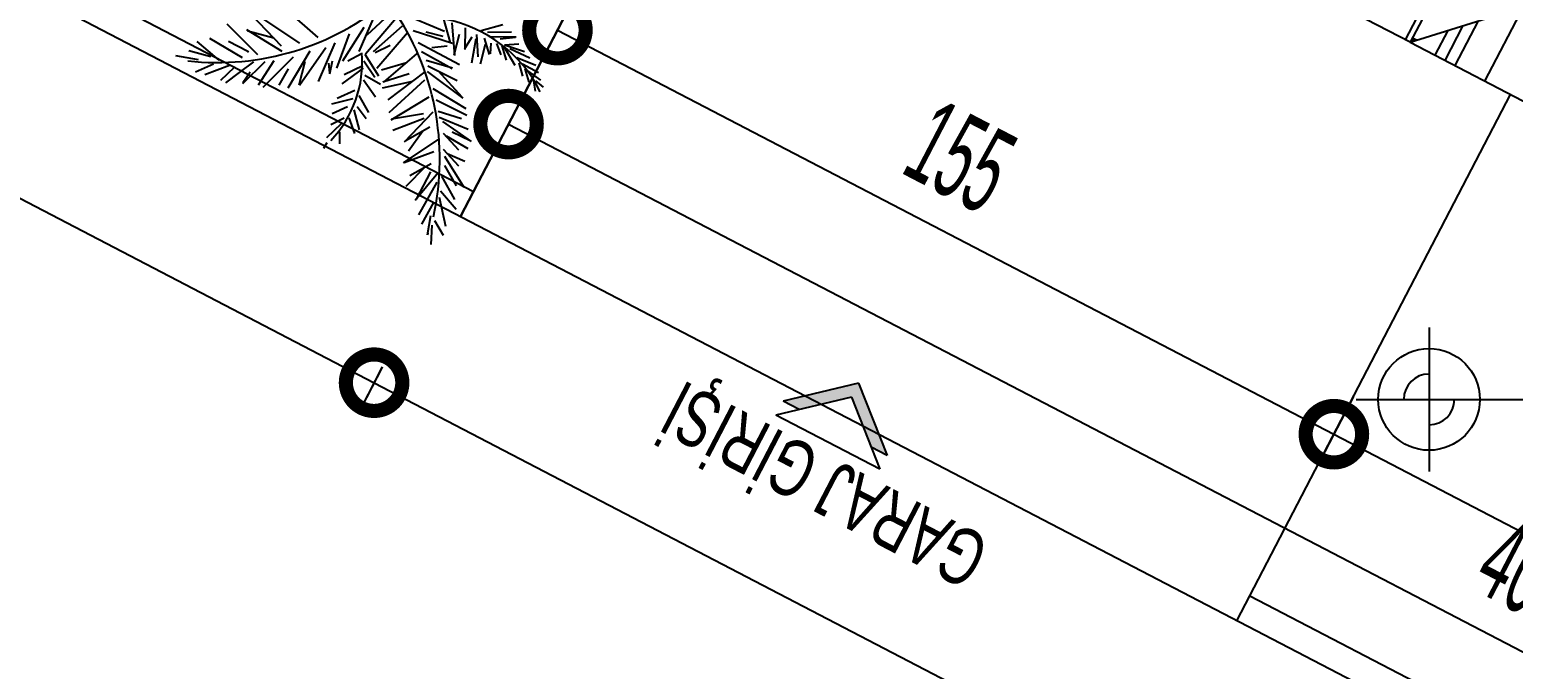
# Model space of a CAD drawing. Extents: x 3907.4 to 3911.57, y -3054.42 to -3053.7.
# Drawn here: x 3907.5968 to 3907.6494, y -3054.0174 to -3053.9947 of the extents above; entities that cross this region are included whole.
import ezdxf

# ---------------------------------------------------------------- set-up
doc = ezdxf.new("R2010")
doc.units = 0
doc.header["$LTSCALE"] = 2
doc.header["$MEASUREMENT"] = 0
doc.linetypes.add('ACAD_ISO03W100', pattern=[30, 12, -18])
doc.layers.get('0').update_dxf_attribs({"linetype": 'CONTINUOUS'})
for name, color, linetype in [('ARAZİ', 7, 'CONTINUOUS'), ('AĞAÇ', 9, 'CONTINUOUS'), ('OLÇÜ', 6, 'CONTINUOUS'), ('TEXT', 11, 'CONTINUOUS'), ('ÇATI', 7, 'CONTINUOUS'), ('ÇATI TARAMA', 9, 'CONTINUOUS'), ('ÖLÇÜ İZİ', 9, 'CONTINUOUS')]:
    doc.layers.add(name, color=color, linetype=linetype)
doc.styles.add('MAHAL', font='stylu.ttf', dxfattribs={"width": 0.7, "height": 20})
doc.styles.add('ÖLÇÜ', font='stylu.ttf', dxfattribs={"width": 0.5})

msp = doc.modelspace()

# ---------------------------------------------------------------- hatches: boundary and pattern name
at = {"layer": 'TEXT'}
msp.add_hatch(color=256, dxfattribs=at).paths.add_polyline_path([(3907.626632996495, -3054.009516841173), (3907.6271954829, -3054.009809416406), (3907.626185237144, -3054.00725500287), (3907.623513753702, -3054.007894378518), (3907.624076240107, -3054.008186953751), (3907.625931436942, -3054.007742942884)])

# ---------------------------------------------------------------- linework, layer by layer
at = {"color": 0, "linetype": 'ByBlock', "const_width": 0.002}
for points in [[(3907.615741470053, -3053.994868321954, 1), (3907.615297888222, -3053.994637594498, 1)], [(3907.61401101413, -3053.998195185687, 1), (3907.6135674323, -3053.997964458231, 1)], [(3907.608803446888, -3054.007118757271, 1), (3907.609246954238, -3054.007349627865, 1)], [(3907.609248888352, -3054.007350543726, 1), (3907.608805306521, -3054.00711981627, 1)], [(3907.642799961749, -3054.008942696794, 1), (3907.64324354358, -3054.009173424251, 1)], [(3907.64324354358, -3054.009173424251, 1), (3907.642799961749, -3054.008942696794, 1)]]:
    msp.add_lwpolyline(points, format="xyb", close=True, dxfattribs=at)
at = {"layer": 'ARAZİ'}
for p, q in [((3907.510904481319, -3053.947600437074), (3907.612546435779, -3054.000469125491)), ((3907.640048509306, -3054.014774227788), (3907.652468800576, -3054.021234596567))]:
    msp.add_line(p, q, dxfattribs=at)
at = {"layer": 'ARAZİ', "color": 7}
msp.add_line((3907.739140695352, -3054.067443851288), (3907.510184273352, -3053.948353011288), dxfattribs=at)
at = {"layer": 'ARAZİ', "color": 2}
for p, q in [((3907.612084980866, -3054.001356289154), (3907.621775534034, -3053.982725852248)), ((3907.639587054393, -3054.01566139145), (3907.649277607562, -3053.997030954544))]:
    msp.add_line(p, q, dxfattribs=at)
at = {"layer": 'AĞAÇ', "ltscale": 0.11}
for p, q in [((3907.605749036633, -3053.995318659324), (3907.604694636084, -3053.994219433632)), ((3907.605911201139, -3053.994031593909), (3907.60703837575, -3053.995017940234)), ((3907.608775805645, -3053.994921180381), (3907.609730645364, -3053.994045839064)), ((3907.609999751363, -3053.994151083108), (3907.611520408488, -3053.99478963284)), ((3907.604902540259, -3053.995632578993), (3907.60382747235, -3053.994543515785)), ((3907.605768472734, -3053.995514585679), (3907.604516409145, -3053.994743818904)), ((3907.605054519614, -3053.994324833767), (3907.606388316118, -3053.99520948738)), ((3907.608657683339, -3053.994657556371), (3907.607908973243, -3053.995848037112)), ((3907.608989185971, -3053.994340267409), (3907.608487792118, -3053.995511755938)), ((3907.608720506038, -3053.995588424463), (3907.609814666686, -3053.994303159674)), ((3907.609003273167, -3053.995513245828), (3907.610026760381, -3053.99460411494)), ((3907.611474229357, -3053.994319181546), (3907.611718485297, -3053.995207461537)), ((3907.611774360611, -3053.994493321189), (3907.611870750782, -3053.995647496978)), ((3907.612246573824, -3053.994668575645), (3907.612241966673, -3053.995443318339)), ((3907.613589525151, -3053.994565452383), (3907.612813848064, -3053.994775590324)), ((3907.602742292558, -3053.99515471985), (3907.603531473213, -3053.9958194088)), ((3907.603196230695, -3053.995034034928), (3907.604356084953, -3053.995721743923)), ((3907.603865118229, -3053.99514145489), (3907.604553134855, -3053.995496328204)), ((3907.604556420366, -3053.994775023195), (3907.605469992889, -3053.995021499104)), ((3907.60706002337, -3053.996574140371), (3907.607644971456, -3053.995207397265)), ((3907.607701440275, -3053.996104305927), (3907.608151634393, -3053.99488094982)), ((3907.609119579924, -3053.996096022091), (3907.610205035774, -3053.994836376821)), ((3907.610408070014, -3053.994772053054), (3907.611806295742, -3053.995214007093)), ((3907.610590957864, -3053.995195749621), (3907.612049021115, -3053.995967860978)), ((3907.611471646264, -3053.994973811873), (3907.610869379646, -3053.994821656094)), ((3907.611863957658, -3053.995626039964), (3907.612046646263, -3053.994897981267)), ((3907.612237497526, -3053.99540350218), (3907.612495881538, -3053.994986256176)), ((3907.612490341138, -3053.995917183922), (3907.612642843908, -3053.995049284867)), ((3907.6127136707, -3053.995704660889), (3907.612666756758, -3053.994912369472)), ((3907.612792623087, -3053.995942436052), (3907.61297508091, -3053.995253165562)), ((3907.613118641084, -3053.995612613494), (3907.612941379981, -3053.995034686533)), ((3907.613889139005, -3053.994825663409), (3907.613037207256, -3053.994837313394)), ((3907.61406020264, -3053.994998954406), (3907.61311372311, -3053.994992764434)), ((3907.613143641933, -3053.995595617272), (3907.613169164437, -3053.995215640788)), ((3907.61353159588, -3053.995623922477), (3907.613379073332, -3053.995226932303)), ((3907.614038838999, -3053.995019618563), (3907.613487919239, -3053.995078086303)), ((3907.614358284899, -3053.995517421349), (3907.613645455056, -3053.995288938255)), ((3907.614153769011, -3053.995253112545), (3907.613649512903, -3053.995288611585)), ((3907.601987393185, -3053.9956547297), (3907.602800294682, -3053.995794015115)), ((3907.602466274133, -3053.995475092306), (3907.603248208022, -3053.995689671497)), ((3907.604553134855, -3053.995496328204), (3907.604573486993, -3053.995537676009)), ((3907.605101792612, -3053.996767431148), (3907.606169069632, -3053.995702687333)), ((3907.605987473134, -3053.996793834748), (3907.60675745556, -3053.995490131616)), ((3907.606379422343, -3053.996703651548), (3907.607314388968, -3053.995370116033)), ((3907.60810141663, -3053.995841049374), (3907.608579159194, -3053.995579507328)), ((3907.608695433241, -3053.995601440254), (3907.609177650403, -3053.996366842573)), ((3907.609066100585, -3053.995550932873), (3907.609596757317, -3053.995289733893)), ((3907.609381881603, -3053.996585602137), (3907.610534195654, -3053.995591725479)), ((3907.611790599552, -3053.996120743573), (3907.610702293011, -3053.995526241606)), ((3907.611617712521, -3053.995324129463), (3907.611067093316, -3053.995384047307)), ((3907.61371116216, -3053.99581448767), (3907.613567912638, -3053.995305646688)), ((3907.614019796963, -3053.99600589071), (3907.613627936424, -3053.995340469604)), ((3907.614537594972, -3053.99575102101), (3907.613834033191, -3053.995410689552)), ((3907.61475116787, -3053.996010674627), (3907.614081612658, -3053.995739431589)), ((3907.602705021993, -3053.996226203271), (3907.603335036471, -3053.995941781319)), ((3907.603034071151, -3053.996321097899), (3907.603901230779, -3053.995997007391)), ((3907.603599340303, -3053.996530896611), (3907.604086260156, -3053.99606004981)), ((3907.603773887447, -3053.996624781328), (3907.604260198247, -3053.996256986076)), ((3907.604260198247, -3053.996256986076), (3907.604767168216, -3053.995879011633)), ((3907.604371227241, -3053.996638994262), (3907.605168986474, -3053.995861029336)), ((3907.604374931972, -3053.996604732629), (3907.604633085178, -3053.996226274834)), ((3907.604937421549, -3053.996694220334), (3907.605488472688, -3053.995832206864)), ((3907.605658423999, -3053.996698940116), (3907.605991459961, -3053.996124037762)), ((3907.606367364584, -3053.996687587629), (3907.60658162391, -3053.995866640055)), ((3907.607455500166, -3053.99626801109), (3907.607418804501, -3053.995918659535)), ((3907.607463374957, -3053.996298544678), (3907.60754847159, -3053.995845682619)), ((3907.607895516272, -3053.996654883593), (3907.608650148144, -3053.996098721259)), ((3907.607971542401, -3053.996327189941), (3907.608629549774, -3053.996003306626)), ((3907.609050294774, -3053.996429529353), (3907.608662178546, -3053.995855304247)), ((3907.609293993978, -3053.996155905061), (3907.610171794086, -3053.995897876589)), ((3907.609330228006, -3053.996582833029), (3907.610270246307, -3053.996294179627)), ((3907.609523548388, -3053.997219900269), (3907.61082980273, -3053.996235590749)), ((3907.611799034087, -3053.996102469008), (3907.610870137853, -3053.995824861129)), ((3907.612175810497, -3053.997164073859), (3907.610914486034, -3053.996218065428)), ((3907.61197349151, -3053.996544448492), (3907.610925893399, -3053.99603265049)), ((3907.61214964156, -3053.997128826762), (3907.611309875847, -3053.996207885787)), ((3907.614292884461, -3053.996386455332), (3907.614166631206, -3053.995912156826)), ((3907.614852934694, -3053.996260993516), (3907.614278184324, -3053.995964545172)), ((3907.614523971858, -3053.996594569245), (3907.614380465273, -3053.99612877353)), ((3907.614937439948, -3053.996519798491), (3907.614474751859, -3053.996189650399)), ((3907.609077886319, -3053.997128434556), (3907.608647629543, -3053.996522175051)), ((3907.60924989616, -3053.996674330832), (3907.608701482583, -3053.996363725691)), ((3907.609321183318, -3053.996800000456), (3907.610400500055, -3053.996558805579)), ((3907.60955506535, -3053.997673732879), (3907.610819565042, -3053.996517972531)), ((3907.611106633928, -3053.996817014448), (3907.612276663411, -3053.997525408139)), ((3907.614745790362, -3053.996914542322), (3907.614679056695, -3053.99656115238)), ((3907.61502194931, -3053.996778611817), (3907.614756599113, -3053.996544443948)), ((3907.607531524168, -3053.997361814796), (3907.608283950412, -3053.997176175446)), ((3907.607723188496, -3053.99716192057), (3907.608349202969, -3053.996880173132)), ((3907.608841876646, -3053.99766680657), (3907.608496213109, -3053.997071695855)), ((3907.610969936651, -3053.997126651147), (3907.609621927683, -3053.997939509846)), ((3907.611227838979, -3053.997219696532), (3907.612316456636, -3053.997762679857)), ((3907.607495433816, -3053.998092055035), (3907.607962407747, -3053.997862201888)), ((3907.607540092135, -3053.997700646442), (3907.608081199539, -3053.997460691819)), ((3907.608340068315, -3053.998415185079), (3907.608142354645, -3053.997852793869)), ((3907.608510195402, -3053.998278668644), (3907.608323885357, -3053.997578732831)), ((3907.608745257111, -3053.997899083144), (3907.608430329642, -3053.997473562228)), ((3907.609648105739, -3053.997896023135), (3907.610773629429, -3053.99770943353)), ((3907.609692234507, -3053.99829973306), (3907.610795924656, -3053.997872500288)), ((3907.610105027854, -3053.998704425638), (3907.611120821161, -3053.997649737929)), ((3907.611297550513, -3053.997622052308), (3907.612120019893, -3053.997885052376)), ((3907.611327162695, -3053.997838652562), (3907.612354711544, -3053.99825756741)), ((3907.607355098964, -3053.998556956138), (3907.607876556844, -3053.99806278957)), ((3907.607808785685, -3053.998782245676), (3907.607811304286, -3053.998358791885)), ((3907.610124304485, -3053.998667179202), (3907.611003489503, -3053.99817642149)), ((3907.610246201026, -3053.999032610408), (3907.610746722039, -3053.998322139253)), ((3907.611449906038, -3053.997983718813), (3907.61246543353, -3053.998691102592)), ((3907.611478291042, -3053.998406416262), (3907.612020755438, -3053.998987039965)), ((3907.612427366352, -3053.998674485965), (3907.611793314, -3053.998367774287)), ((3907.607247079911, -3053.998926785666), (3907.607364610765, -3053.998736992917)), ((3907.610066378465, -3053.999448813551), (3907.611320384899, -3053.99861822011)), ((3907.612355867702, -3053.998961068971), (3907.611590874097, -3053.998506093515)), ((3907.61009647299, -3053.999435048545), (3907.611145604748, -3053.999054002514)), ((3907.610287560022, -3053.999901778808), (3907.611042304546, -3053.999472262604)), ((3907.611474922362, -3053.998973167606), (3907.612017386733, -3053.999553791309)), ((3907.6115147106, -3053.999210441766), (3907.612208614459, -3054.000307310524)), ((3907.612244677723, -3053.999402544662), (3907.611610398672, -3053.999134629542)), ((3907.610161277137, -3054.000273334316), (3907.610855650016, -3053.999564137393)), ((3907.610486228673, -3054.00077821252), (3907.611287645087, -3053.999807720589)), ((3907.610523002545, -3054.000733422434), (3907.611032798221, -3053.999767006443)), ((3907.611886674747, -3054.000748316586), (3907.611428080662, -3053.999920917223)), ((3907.611523046343, -3053.999540256062), (3907.61193075594, -3054.00026427756)), ((3907.610611496705, -3054.001292573349), (3907.611259992791, -3054.000141343849)), ((3907.611936030012, -3054.001109316202), (3907.61138369158, -3054.000456494044)), ((3907.610712173232, -3054.001627035347), (3907.611153208762, -3054.000833929496)), ((3907.611561672482, -3054.001704557792), (3907.611341143716, -3054.000682919675)), ((3907.610915300689, -3054.001996408489), (3907.611030538052, -3054.001320996799)), ((3907.611487676207, -3054.002023531913), (3907.611181738836, -3054.001506285299)), ((3907.610932715298, -3054.001945167011), (3907.610915300689, -3054.001996408489)), ((3907.611053174171, -3054.002340143186), (3907.611077819288, -3054.001660177805))]:
    msp.add_line(p, q, dxfattribs=at)
for centre, radius, start, end in [((3907.603458427959, -3053.986430529897), 0.009471520430281141, 263.788425458752, 309.9425189262446), ((3907.601960478265, -3053.999327306589), 0.009394352003358811, 347.5030414266026, 34.82409241386544), ((3907.610616858664, -3053.999066778092), 0.004791974564693866, 26.33388471672891, 78.8211907649693), ((3907.60461098724, -3053.995891458882), 0.003994971731047288, 316.2075693880121, 4.798831797140857)]:
    msp.add_arc(centre, radius, start, end, dxfattribs=at)
at = {"layer": 'OLÇÜ', "color": 6}
for p, q in [((3907.507090001708, -3053.954171171344), (3907.609025200563, -3054.007234192568)), ((3907.616211861507, -3053.993422212733), (3907.615058224225, -3053.995640121888)), ((3907.615519679138, -3053.994752958226), (3907.643021752665, -3054.009058060522)), ((3907.614250678128, -3053.997192658297), (3907.613327768302, -3053.998966985621)), ((3907.613789223215, -3053.998079821959), (3907.684762316188, -3054.034996214982)), ((3907.60931453374, -3054.006678377345), (3907.608563459375, -3054.008121207267)), ((3907.609316251389, -3054.006679271126), (3907.608565642524, -3054.00812234366)), ((3907.609027097436, -3054.007235179998), (3907.68000019041, -3054.04415157302)), ((3907.643713935034, -3054.007727315029), (3907.642560297752, -3054.009945224184)), ((3907.643713935034, -3054.007727315029), (3907.642560297752, -3054.009945224184)), ((3907.643021752665, -3054.009058060522), (3907.66764054429, -3054.021863434352))]:
    msp.add_line(p, q, dxfattribs=at)
at = {"layer": 'TEXT', "color": 2}
for p, q in [((3907.646393298883, -3054.005279603343), (3907.646393298883, -3054.010374455695)), ((3907.643812297871, -3054.007827029519), (3907.65691626845, -3054.007827029519))]:
    msp.add_line(p, q, dxfattribs=at)
at = {"layer": 'TEXT'}
for p, q in [((3907.626185237144, -3054.00725500287), (3907.623513753702, -3054.007894378518)), ((3907.626185237144, -3054.00725500287), (3907.6271954829, -3054.009809416406)), ((3907.625931436942, -3054.007742942884), (3907.6232599535, -3054.008382318532)), ((3907.624076240107, -3054.008186953751), (3907.623513753702, -3054.007894378518)), ((3907.625931436942, -3054.007742942884), (3907.626941682698, -3054.01029735642)), ((3907.626941682698, -3054.01029735642), (3907.6232599535, -3054.008382318532)), ((3907.6271954829, -3054.009809416406), (3907.626632996495, -3054.009516841173))]:
    msp.add_line(p, q, dxfattribs=at)
at = {"layer": 'TEXT', "color": 2}
msp.add_circle((3907.646393298883, -3054.007827029519), 0.0018, dxfattribs=at)
for start, end in [(90, 180), (270, 0)]:
    msp.add_arc((3907.646393298883, -3054.007827029519), 0.0009000000000000001, start, end, dxfattribs=at)
at = {"layer": 'ÇATI', "ltscale": 0.5}
for p, q in [((3907.658418963014, -3053.970788134184), (3907.645728952913, -3053.995185134893)), ((3907.645728952913, -3053.995185134893), (3907.66983550994, -3053.987575590998)), ((3907.645728952913, -3053.995185134893), (3907.677445053836, -3054.011682148025))]:
    msp.add_line(p, q, dxfattribs=at)
at = {"layer": 'ÇATI', "color": 11, "ltscale": 0.5}
msp.add_line((3907.645728952913, -3053.995185134893), (3907.618226879386, -3053.980880032597), dxfattribs=at)
at = {"layer": 'ÇATI TARAMA'}
for p, q in [((3907.645552934042, -3053.995093579326), (3907.647398753694, -3053.991544924677)), ((3907.64836967867, -3053.996558698674), (3907.64974324245, -3053.993917972917)), ((3907.646609213278, -3053.995642999081), (3907.647067077466, -3053.994762738716)), ((3907.646961306356, -3053.995826139), (3907.647602310463, -3053.994593785556)), ((3907.647313399435, -3053.996009278918), (3907.64813754346, -3053.994424832396)), ((3907.645764255344, -3053.9951172647), (3907.645832125538, -3053.995152567131)), ((3907.645787911942, -3053.99507178404), (3907.645901262795, -3053.995130743069)), ((3907.64581156854, -3053.995026303381), (3907.645970400052, -3053.995108919007))]:
    msp.add_line(p, q, dxfattribs=at)
at = {"layer": 'ÖLÇÜ İZİ', "linetype": 'ACAD_ISO03W100', "ltscale": 0.5}
msp.add_line((3907.623621353685, -3053.979177197599), (3907.612084980866, -3054.001356289154), dxfattribs=at)

# ---------------------------------------------------------------- texts
at = {"layer": 'OLÇÜ', "color": 62, "style": 'ÖLÇÜ', "width": 0.5}
for s, p in [('155', (3907.627620978419, -3053.999774160955)), ('400', (3907.64783186138, -3054.014496402677))]:
    msp.add_text(s, height=0.003, rotation=332.5189697151351, dxfattribs=at).set_placement(p)
at = {"layer": 'TEXT', "style": 'MAHAL', "width": 0.7}
msp.add_text('GARAJ GİRİŞİ', height=0.002, rotation=152.5189697151351, dxfattribs=at).set_placement((3907.630937856158, -3054.012826969127))

doc.saveas('drawing.dxf')
